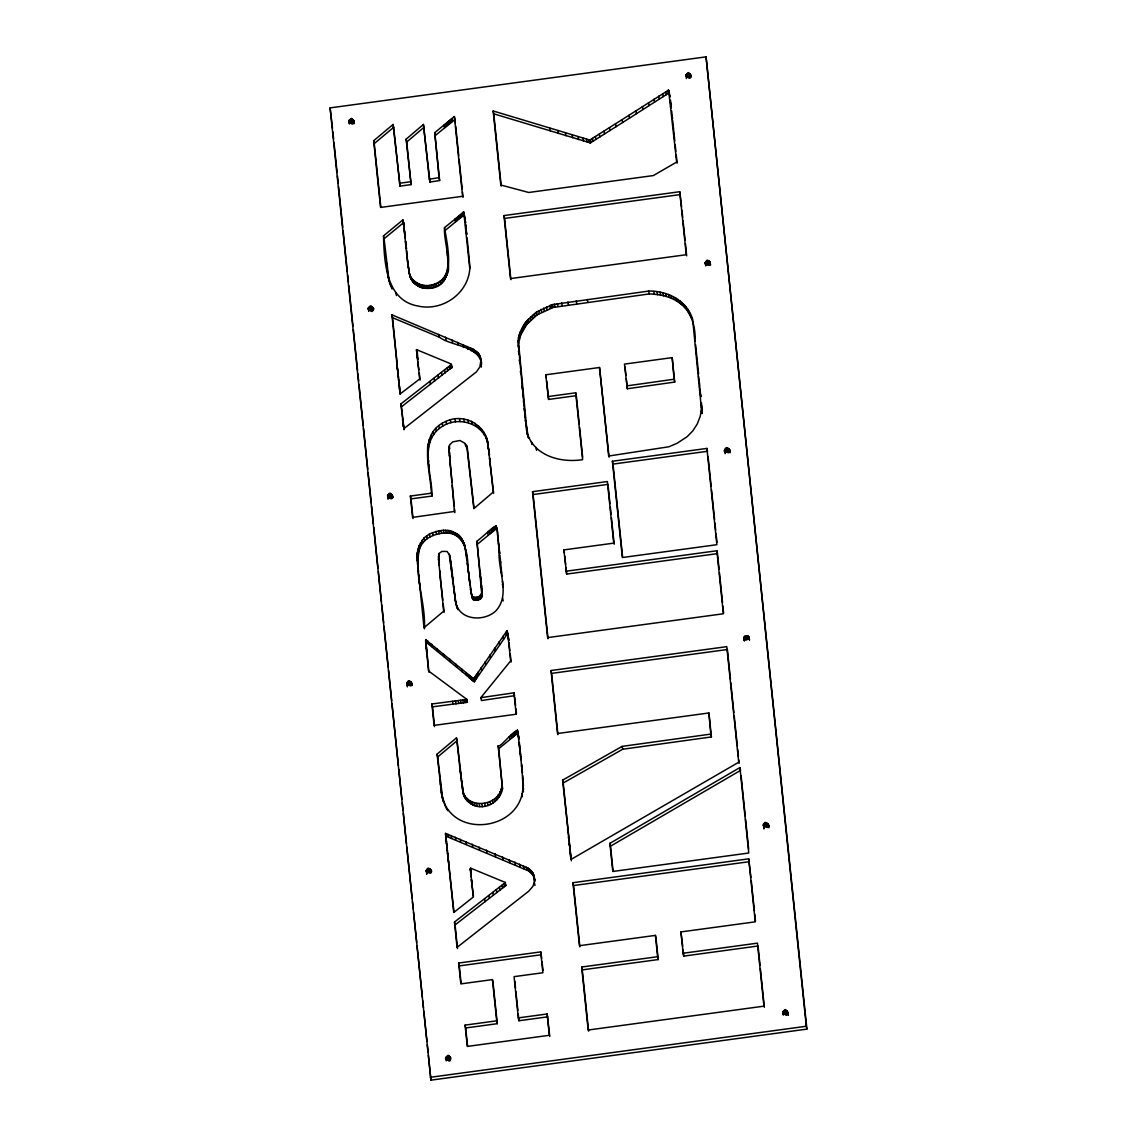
<?xml version="1.0" encoding="UTF-8"?>
<svg xmlns="http://www.w3.org/2000/svg" width="1137" height="1137" viewBox="0 0 1137 1137"><rect width="100%" height="100%" fill="white"/><g stroke="black" fill="none" stroke-linecap="round" stroke-linejoin="round"><path stroke-width="1.5" d="M406.748 683.621C417.99 692.433 406.648 670.844 407.33 686.862M426.119 871.013C437.361 879.825 426.02 858.236 426.716 874.254M705.111 263.073C715.997 272.013 705.565 250.552 705.707 265.93M724.482 450.465C735.738 459.277 724.397 437.702 725.079 453.706M743.854 638.241L746.227 635.725L749.041 637.53L746.668 640.046L743.854 638.241L744.451 641.097M763.24 825.249C774.78 834.046 762.714 812.273 763.908 828.859M763.837 828.489C763.766 823.273 771.98 829.427 767.958 823.899M410.386 496.045L410.983 498.901L431.989 496.059L431.392 493.202L410.386 496.045L412.603 517.378L454.43 511.451L448.959 447.765L449.755 444.666L452.853 441.824L459.973 440.516L464.635 443.103L466.781 445.875L467.378 448.745L474.03 507.997M449.698 456.363L448.959 447.765M409.178 272.596C411.409 282.928 423.76 287.945 433.254 284.591C458.538 276.987 443.203 244.512 444.496 227.642L463.782 212.122L469.808 268.829C467.961 293.9 442.051 311.623 418.018 306.024C385.628 300.466 384.249 261.183 383.496 235.885L402.882 219.896C405.71 238.344 406.165 257.133 409.775 275.452C411.082 282.061 417.251 286.837 423.604 288.158C458.581 292.266 447.623 246.303 444.496 227.642M403.223 425.636L404.104 428.493L476.446 371.87L479.942 366.825L480.923 359.875L478.62 353.55L472.978 349.073L391.938 314.85L400.082 393.985L419.681 378.991L416.469 349.599L449.499 363.271L451.346 364.522L451.943 367.379L401.46 406.79L404.019 429.715L400.864 403.933L451.346 364.522M579.216 423.817L576.303 395.662L548.588 399.428L545.732 374.798L599.526 367.493L608.679 456.036L668.94 446.756L677.041 443.316L687.174 436.665L692.916 430.767L697.294 423.902L700.264 416.128L701.444 409.249L692.66 319.383C687.075 300.594 667.32 290.674 648.687 291.058L552.44 304.617L536.508 312.035L526.133 321.615L520.05 332.274L518.017 340.674L525.408 420.377L528.492 437.987L526.701 431.634M701.458 402.626L701.97 413.598L701.373 410.741M455.88 603.15L449.698 555.325L447.097 551.473L441.98 551.402L438.868 553.591L438.498 559.063L443.657 611.194L424.002 627.695L417.236 560.086L417.307 552.653L419.027 545.76L424.172 537.815L429.36 534.063L435.983 531.519L443.444 530.24L449.939 530.638L458.765 535.129L462.19 539.421L464.848 545.788L471.969 597.408L473.091 599.54L477.014 600.322L480.809 598.63L482.33 595.262L476.929 541.283C500.991 521.784 495.718 518.586 499.186 550.876C497.48 570.021 511.224 594.864 495.561 611.194C483.907 621.726 460.016 620.631 455.852 602.98M424.428 628.818C425.934 602.397 413.385 574.867 419.624 548.617C423.476 537.787 435.599 533.04 446.315 533.054C463.74 532.571 467.975 552.696 467.861 566.254L467.264 563.398M431.392 493.202C430.639 470.86 417.023 433.382 446.059 421.358C463.626 412.731 486.48 424.954 488.057 444.553M431.989 496.059C432.373 474.2 417.919 440.971 442.79 426.091C458.851 415.957 483.14 423.476 487.702 442.691M441.966 796.213C452.597 840.385 522.608 830.109 522.935 786.236C522.281 767.987 519.78 749.837 517.761 731.702C516.127 726.642 500.124 748.345 498.134 745.872L502.511 788.794C500.266 801.969 485.044 810.709 472.779 804.911C467.776 802.367 463.285 797.62 463.015 791.736C460.243 773.856 458.737 755.807 456.477 737.856L437.077 754.129L441.668 794.564L445.59 806.915M522.764 775.69L523.375 791.892L522.778 789.035M470.874 592.349L472.495 596.683L475.294 597.465L479.416 596.428L481.69 593.102L476.929 541.283M438.754 562.815L439.351 565.672L438.868 553.591M470.377 868.81L471.443 868.469L505.425 882.483L454.487 922.036L457.06 947.363L528.748 891.181L532.841 886.405L534.347 882.596L533.225 873.486L528.136 868.128L445.519 833.393L453.734 912.528L473.305 897.036L470.377 868.81L471.173 875.419L470.576 872.562M470.96 871.667L470.505 868.128M527.298 434.49L518.614 343.53L520.647 335.131L526.729 324.471L537.105 314.892L553.037 307.473L649.284 293.914C660.27 294.384 671.74 296.601 680.495 303.678C692.021 312.305 695.517 327.513 695.219 341.199M466.838 699.397L431.889 703.988L432.486 706.844L467.435 702.254L466.511 699.127L428.507 670.929L425.664 639.761L473.703 678.803L507.031 630.708L508.779 640.501L507.287 631.419M428.919 672.123L425.664 639.761M348.689 121.062C357.984 131.949 350.836 108.328 349.286 123.919M368.075 308.454C377.356 319.341 370.221 295.719 368.672 311.311M387.447 495.846C397.026 506.704 389.224 482.77 387.959 499.086M426.716 873.87C427.114 869.521 434.007 874.552 430.838 869.649M445.576 1058.021C454.857 1068.908 447.708 1045.287 446.173 1060.878M685.81 75.298C695.389 86.156 687.587 62.222 686.336 78.538M782.682 1012.257C791.963 1023.144 784.828 999.522 783.279 1015.114M462.333 787.372C463.313 810.496 499.996 807.497 501.914 785.937M388.044 498.702C389.081 494.496 395.378 500.351 392.308 495.192M412.063 685.114C409.647 681.944 406.051 688.994 406.819 683.238M709.545 261.439C712.615 263.898 703.277 266.584 705.182 262.69M729.201 449.115C732.91 451.432 722.094 453.706 724.567 450.081M749.397 639.676C746.924 635.54 742.703 644.182 743.939 637.473M426.261 642.618L425.807 639.534M471.002 871.141L470.803 868.227M426.403 642.391L474.3 681.66L507.628 633.565L507.884 634.275M372.936 307.8C377.186 310.486 365.631 311.225 368.232 308.084M690.159 74.047C693.371 76.804 684.133 78.751 685.966 74.943M450.209 1057.04C453.521 1059.826 443.899 1061.148 445.718 1057.652M788.311 1014.801C786.804 1010.679 781.716 1017.43 782.839 1011.887M480.837 697.677L513.952 692.817L514.549 695.673L481.434 700.534L480.837 697.677L510.655 660.895L508.182 637.644M353.337 120.081C357.53 123.592 347.425 123.521 349.073 120.351M457.486 948.528L455.084 924.893L505.624 885.695L505.34 882.397M454.374 116.528L462.617 196.289L380.554 207.431L373.661 140.746L393.061 124.473L400.025 186.113L411.111 184.606L406.108 139.183L423.419 124.445L429.971 182.076L439.635 180.499L434.746 132.659L454.374 116.528L455.326 122.853M411.111 184.606L406.705 142.04L424.016 127.301M380.781 206.778L374.258 143.603L393.658 127.33L393.061 124.473M442.861 800.377L437.674 756.986L457.074 740.713L456.477 737.856M445.093 230.498L464.109 214.893L465.616 222.852L465.019 219.995M477.526 544.14L496.528 528.492L497.239 530.609L496.144 525.72M502.511 788.794L498.731 748.729L518.074 732.882L518.941 739.178L518.344 736.321M435.343 135.516L454.971 119.385M388.2 277.158L389.124 281.45L384.093 238.742L403.479 222.753L404.005 226.306L403.166 221.516M622.053 119.655L668.599 90.15L676.671 162.065L653.349 175.567L528.733 192.48L500.806 185.018L493.16 110.971L589.776 140.036L622.053 119.655L622.65 122.512L590.373 142.892L493.756 113.828L493.16 110.971M622.65 122.512L668.954 92.95L670.063 96.958L668.854 90.69M739.945 767.546L748.757 853.02L612.8 871.468L609.901 843.341L739.945 767.546L740.542 770.403L610.498 846.198L613.042 870.814M562.616 780.138L622.11 746.384L710.796 734.09L711.392 736.947L622.706 749.24L563.213 782.995L571.044 858.776L562.616 780.138L563.213 782.995M429.971 182.076L429.374 179.22L439.038 177.642L434.746 132.659M626.729 385.898L674.113 379.218L674.71 382.075L627.326 388.755L624.469 364.11L672.18 357.629L674.71 382.075M330.1 107.887L706.063 56.85L806.9 1029.113L430.937 1080.15L330.1 107.887L332.53 128.396M399.428 183.256L410.514 181.749M679.741 191.712L686.265 254.716L510.485 278.579L503.975 215.575L679.741 191.712L681.603 206.82M503.975 215.575L504.572 218.432L680.338 194.569M547.991 396.571L575.706 392.805L576.303 395.662M612.402 461.238L706.93 448.419L707.527 451.275L612.999 464.095L612.402 461.238L622.365 557.528L716.878 544.694L706.93 448.419M566.041 571.229L716.864 550.763L723.374 613.767L547.608 637.615L532.514 491.681L607.371 481.534L613.738 543.145L563.838 549.91L566.638 574.086L717.461 553.62L719.096 569.367M532.514 491.681L533.111 494.538L607.968 484.39L609.972 503.748M711.392 736.947L708.919 712.97L557.528 733.521L551.004 670.517L726.785 646.655L738.709 762.245L571.186 859.345L570.447 855.919M551.004 670.517L551.601 673.374L727.382 649.511L730.451 679.286M658.224 959.557L657.627 956.7L581.661 967.018L582.258 969.875L658.224 959.557L656.021 938.252L655.424 935.396L579.458 945.7L572.949 882.696L748.714 858.833L750.946 877.451M572.949 882.696L573.545 885.552L749.311 861.69M760.028 965.27L758.038 946.012L683.735 956.103L683.138 953.247L680.935 931.928L755.238 921.837L748.714 858.833M497.295 1023.684L496.698 1020.827L465.09 1025.119L465.687 1027.976L497.295 1023.684L493.032 982.453L492.435 979.597L460.826 983.889L458.68 963.039L540.743 951.896L541.695 958.235M458.68 963.039L459.277 965.896L541.34 954.753M683.138 953.247L757.441 943.156L763.95 1006.16L588.17 1030.023L581.661 967.018M540.743 951.896L542.889 972.746L514.066 976.655L518.33 1017.885L547.153 1013.977L549.796 1036.503M518.33 1017.885L518.927 1020.742L547.75 1016.833M430.34 1077.293L806.304 1026.256L806.9 1029.113M445.519 833.393L446.116 836.249L528.733 870.985L533.253 875.334L534.902 879.825M391.938 314.85L392.535 317.706L439.351 337.192C451.886 346.387 476.986 345.151 481.519 362.731L480.382 357.061M505.269 884.913L506.022 885.339M451.133 366.668L451.943 367.379M527.895 435.13C536.11 456.761 561.863 462.887 582.627 459.661L575.706 392.805M446.201 808.308L447.893 810.709M449.456 556.149L455.326 599.668L454.729 596.811M389.465 282.672L392.123 288.969L391.526 286.112M471.969 597.408L470.348 587.317M690.457 74.331L691.054 77.188M689.818 73.834L690.415 76.691M689.42 73.663L690.017 76.52M688.994 73.564L689.59 76.421M688.553 73.521L689.15 76.378M688.098 73.55L688.695 76.406M687.658 73.649L688.255 76.506M687.231 73.806L687.828 76.662M686.833 74.019L687.43 76.875M686.492 74.289L687.089 77.145M686.194 74.587L686.791 77.444M709.829 261.723L710.653 264.893M709.19 261.226L709.786 264.082M708.806 261.055L709.403 263.912M708.379 260.956L708.976 263.812M707.925 260.913L708.522 263.77M707.47 260.941L708.067 263.798M707.029 261.041L707.626 263.898M706.603 261.197L707.2 264.054M706.205 261.411L706.802 264.267M705.864 261.681L706.461 264.537M705.565 261.979L706.162 264.836M705.338 262.334L705.935 265.191M668.357 90.093L669.196 93.007M670.418 101.989L671.342 107.916M667.575 90.562L668.172 93.419M671.91 116.031L672.507 118.888L671.683 110.985M665.642 91.784L666.239 94.641M662.644 93.675L663.241 96.531M658.721 96.176L659.318 99.033M729.428 449.428L730.181 452.625M728.916 448.831L729.513 451.687M728.561 448.618L729.158 451.474M728.177 448.447L728.774 451.304M727.751 448.348L728.348 451.204M727.296 448.305L727.893 451.162M653.96 99.217L654.557 102.074M726.856 448.333L727.453 451.19M726.401 448.433L726.998 451.29M725.974 448.589L726.571 451.446M725.591 448.802L726.188 451.659M725.235 449.058L725.832 451.915M724.951 449.371L725.548 452.228M724.724 449.726L725.321 452.583M648.502 102.7L649.099 105.556M691.026 315.716L691.623 318.573M689.889 313.286L690.486 316.143M688.724 311.069L689.32 313.926M687.501 309.051L688.098 311.908M686.208 307.175L686.805 310.031M684.815 305.441L685.412 308.298M642.433 106.58L643.03 109.436M683.323 303.821L683.92 306.677M698.544 376.248L699.809 385.713M699.553 386.168L700.904 396.756L700.307 393.899M681.688 302.3L682.285 305.157M679.912 300.822L680.495 303.678M701.216 404.076L701.813 406.932M701.401 407.131L701.998 409.988M701.444 409.249L702.041 412.106M748.8 636.819L749.553 640.017M748.572 636.507L749.169 639.364M677.95 299.401L678.547 302.257M748.288 636.223L748.885 639.079M747.947 636.009L748.544 638.866M747.549 635.839L748.146 638.696M747.123 635.739L747.72 638.596M746.682 635.697L747.279 638.553M675.705 297.937L676.302 300.793M746.227 635.725L746.824 638.582M745.773 635.825L746.369 638.681M635.896 110.786L636.493 113.643M745.346 635.981L745.943 638.838M744.962 636.194L745.559 639.051M744.607 636.45L745.204 639.307M673.36 296.629L673.957 299.486M744.323 636.763L744.92 639.619M744.095 637.104L744.692 639.96M670.929 295.478L671.526 298.335M668.4 294.469L668.997 297.325M628.974 115.221L629.571 118.077M665.742 293.588L666.339 296.444M662.956 292.863L663.553 295.719M716.864 550.763L717.461 553.62M660.057 292.266L660.654 295.123M768.328 824.552L769.01 827.779M657.001 291.811L657.598 294.668M767.66 823.614L768.257 826.471M767.319 823.401L767.916 826.258M766.921 823.231L767.518 826.087M766.494 823.131L767.091 825.988M766.054 823.089L766.651 825.945M765.599 823.117L766.196 825.974M765.158 823.216L765.755 826.073M653.789 291.47L654.386 294.327M764.732 823.373L765.329 826.229M764.334 823.586L764.931 826.443M763.993 823.842L764.59 826.698M763.694 824.154L764.291 827.011M763.467 824.496L764.064 827.352M763.311 824.865L763.908 827.722M615.515 123.834L616.112 126.69M648.687 291.058L649.284 293.914M609.475 127.685L610.072 130.542M604.017 131.153L604.614 134.01M787.557 1011.603L788.382 1015.17M787.33 1011.29L787.927 1014.147M787.031 1011.006L787.628 1013.863M786.69 1010.793L787.287 1013.65M786.292 1010.622L786.889 1013.479M785.866 1010.523L786.463 1013.38M785.425 1010.48L786.022 1013.337M784.971 1010.509L785.568 1013.365M784.53 1010.594L785.127 1013.451M784.104 1010.765L784.701 1013.621M783.706 1010.978L784.303 1013.834M783.365 1011.234L783.962 1014.09M783.066 1011.546L783.663 1014.403M599.298 134.138L599.895 136.994M595.39 136.596L595.987 139.453M592.434 138.444L593.031 141.301M590.515 139.624L591.112 142.48M589.776 140.036L590.373 142.892M588.895 139.808L589.492 142.665M586.536 139.155L587.133 142.011M582.883 138.074L583.48 140.931M578.037 136.653L578.634 139.51M572.167 134.905L572.764 137.762M565.402 132.873L565.999 135.729M557.883 130.613L558.48 133.47M587.232 299.415L587.829 302.271M549.754 128.154L550.351 131.011M599.526 367.493L609.091 457.159M576.232 300.907L576.829 303.764M567.875 302.072L568.472 304.929M561.735 302.968L562.332 305.825M557.386 303.636L557.983 306.493M554.43 304.176L555.027 307.033M552.44 304.617L553.037 307.473M551.004 305.057L551.601 307.914M680.935 931.928L682.712 946.268M549.683 305.54L550.28 308.397M546.499 306.805L547.096 309.662M543.642 308.056L544.239 310.913M541.056 309.321L541.653 312.178M538.696 310.643L539.293 313.499M536.508 312.035L537.105 314.892M534.447 313.556L535.044 316.413M545.732 374.798L546.328 377.655M532.429 315.219L533.026 318.076M622.11 746.384L622.706 749.24M530.439 317.081L531.036 319.938M528.392 319.156L528.989 322.013M527.17 320.463L527.767 323.32M526.133 321.615L526.729 324.471M525.251 322.652L525.848 325.509M524.512 323.619L525.109 326.475M523.844 324.571L524.441 327.428M523.247 325.566L523.844 328.422M522.665 326.632L523.262 329.488M522.068 327.854L522.665 330.711M521.428 329.261L522.025 332.118M520.05 332.274L520.647 335.131M519.012 334.804L519.609 337.661M563.838 549.91L564.435 552.781M518.344 337.419L518.941 340.276M518.017 340.674L518.614 343.53M518.046 345.136L518.643 347.993M518.444 351.376L519.04 354.232M519.211 359.932L519.808 362.788M520.348 371.373L520.945 374.229M535.968 447.481L536.565 450.337M521.855 386.253L522.452 389.11M522.665 394.169L523.262 397.026M523.432 401.659L524.029 404.516M531.32 441.682L531.917 444.539M524.157 408.624L524.754 411.48M524.811 414.906L525.408 417.762M525.408 420.377L526.005 423.234M525.891 424.925L526.488 427.782M526.289 428.407L527.156 433.538M609.901 843.341L610.498 846.198M451.901 118.518L452.498 121.375M451.19 119.087L451.787 121.943M450.309 119.811L450.906 122.668M449.257 120.678L449.854 123.535M448.063 121.659L448.66 124.516M446.784 122.711L447.381 125.567M445.42 123.848L446.017 126.704M463.782 212.122L465.218 219.299M463.512 212.036L464.109 214.893M463.2 212.221L463.797 215.078M462.873 212.491L463.455 215.348M465.545 224.97L466.795 234.464L466.198 231.607M443.998 125.013L444.595 127.87M462.276 212.96L462.873 215.817M461.466 213.628L462.063 216.485M460.442 214.467L461.039 217.323M459.249 215.447L459.845 218.304M457.913 216.542L458.509 219.398M456.463 217.735L457.06 220.592M454.928 219.015L455.525 221.871M479.928 355.81L480.525 358.667M481.008 361.381L481.605 364.238M479.345 354.645L479.942 357.501M480.951 362.817L481.363 367.052L480.766 364.195M478.62 353.55L479.217 356.407M477.753 352.527L478.35 355.384M476.716 351.546L477.313 354.403M475.522 350.594L476.119 353.451M439.038 177.642L439.635 180.499M474.143 349.67L474.74 352.527M472.978 349.073L473.575 351.93M470.647 348.007L471.244 350.864M486.338 437.333L487.332 441.312M487.46 441.696L489.45 455.226L487.105 439.834M467.25 346.501L467.847 349.357M485.869 436.238L486.465 439.095M488.299 447.751L488.896 450.607M446.841 250.609L447.438 253.466M567.519 829.2L568.116 832.057M447.211 254.404L447.807 257.26M488.853 452.37L493.657 493.259M447.509 257.616L448.106 260.472M447.722 260.316L448.319 263.173M483.737 432.245L484.334 435.101M568.329 837.074L568.926 839.93M447.864 262.548L448.461 265.404M447.95 264.367L448.546 267.223M569.012 843.583L569.609 846.44M447.964 265.845L448.561 268.702M447.921 267.01L448.518 269.867M569.58 848.842L570.177 851.698M447.836 267.948L448.433 270.805M570.063 852.921L570.66 855.777M481.221 428.734L481.818 431.591M570.76 857.923L571.357 860.78M447.381 270.151L447.978 273.008M462.93 344.61L463.526 347.467M446.685 272.297L447.282 275.154M478.336 425.721L478.933 428.578M445.775 274.33L446.372 277.186M444.638 276.263L445.235 279.119M475.124 423.234L475.721 426.091M457.799 342.408L458.396 345.264M495.931 525.635L496.528 528.492M496.954 529.998L497.551 532.855M495.661 525.834L496.258 528.691M497.352 533.281L499.783 553.733L499.186 550.876M497.85 537.758L498.447 540.615M443.316 278.053L443.913 280.91M495.107 526.275L495.704 529.131M498.447 543.557L499.044 546.414M494.311 526.914L494.908 529.771M471.599 421.273L472.196 424.129M441.796 279.688L442.392 282.559M500.067 559.83L500.664 562.687M493.302 527.724L493.899 530.581M501.076 570.092L501.985 576.161M492.122 528.705L492.719 531.562M440.118 281.166L440.715 284.023M451.972 339.92L452.569 342.777M502.412 584.247L503.009 587.104L502.44 580.979M467.79 419.866L468.387 422.722M490.772 529.814L491.369 532.67M438.285 282.431L438.882 285.288M489.294 531.022L489.891 533.878M502.582 598.076L503.179 600.947M436.324 283.497L436.921 286.353M406.108 139.183L406.705 142.04M487.716 532.329L488.313 535.186M463.74 419.013L464.337 421.87M434.86 284.094L435.457 286.95M445.576 337.22L446.173 340.077M507.031 630.708L508.523 638.425M451.119 364.21L451.886 367.649M451.034 365.062L451.631 367.919M508.765 642.661L509.873 650.492M450.451 365.531L451.048 368.388M433.254 284.591L433.851 287.448M505.738 632.456L506.335 635.313M449.129 366.555L449.726 369.411M465.246 443.856L465.843 446.713M431.563 284.989L432.159 287.846M459.447 418.743L460.044 421.6M429.8 285.273L430.397 288.13M447.154 368.104L447.751 370.96M502.952 636.365L503.549 639.221M438.754 334.335L439.351 337.192M428.024 285.458L428.621 288.315M454.971 419.07L455.567 421.926M444.581 370.108L445.178 372.964M426.276 285.529L426.872 288.386M424.584 285.472L425.181 288.329M499.086 641.837L499.683 644.693M517.477 730.025L518.174 733.308M517.278 730.167L518.614 736.534M516.781 730.537L517.378 733.393M519.126 743.3L520.178 750.321L519.581 747.464M441.497 372.51L442.094 375.366M423.007 285.302L423.604 288.158M516.013 731.134L516.61 733.99M520.064 751.998L521.172 759.658L520.575 756.801M450.323 419.965L450.92 422.822M515.033 731.915L515.63 734.772M421.571 285.003L422.168 287.86M521.485 765.713L522.494 772.847M420.463 284.648L421.06 287.505M480.013 571.314L480.61 574.171M513.853 732.882L514.45 735.738M480.468 575.89L481.065 578.747M419.311 284.165L419.908 287.021M522.636 778.433L523.233 781.29M480.852 579.984L481.448 582.84M437.958 375.253L438.555 378.109M481.164 583.565L481.761 586.422M512.489 733.99L513.085 736.847M522.892 782.796L523.489 785.653M494.567 648.289L495.163 651.146M418.146 283.582L418.743 286.439M481.42 586.635L482.017 589.492M522.935 786.236L523.532 789.092M481.591 589.151L482.187 592.007M481.704 591.084L482.301 593.94M446.059 421.358L446.656 424.215M481.733 592.405L482.33 595.262M416.966 282.914L417.563 285.771M481.69 593.102L482.287 595.959M481.363 594.111L481.96 596.968M510.982 735.213L511.579 738.069M402.882 219.896L403.578 223.165M415.829 282.161L416.426 285.017M403.72 226.021L405.383 238.358M480.866 595.006L481.463 597.863M404.09 229.162L404.687 232.019M449.229 445.875L449.826 448.731M404.502 232.801L405.099 235.657M414.763 281.365L415.36 284.222M521.826 793.868L522.423 796.724M480.212 595.774L480.809 598.63M509.362 736.549L509.959 739.405M413.769 280.541L414.365 283.397M434.064 378.28L434.661 381.137M405.412 241.257L406.492 248.79L405.895 245.933M448.944 450.664L449.541 453.521M479.416 596.428L480.013 599.284M412.902 279.702L413.498 282.559M449.186 454.928L449.783 457.785M412.162 278.849L412.759 281.706M406.762 254.262L408.695 268.787L408.098 265.93M442.194 423.234L442.79 426.091M478.506 596.925L479.103 599.782M449.669 460.911L450.863 470.221M411.196 277.556L411.793 280.413M407.487 260.842L408.084 263.699M489.805 655.111L490.402 657.968M410.414 276.248L411.011 279.105M477.497 597.28L478.094 600.137M409.761 274.671L410.358 277.527M476.417 597.465L477.014 600.322M533.679 874.566L535.086 881.189M464.479 544.41L466.198 552.952M533.225 873.486L533.822 876.343M464.095 543.287L464.692 546.144M466.042 553.421L466.639 556.277M475.294 597.465L475.891 600.322M463.64 542.221L464.237 545.078M532.656 872.477L533.253 875.334M429.857 381.52L430.454 384.377M462.93 540.757L463.526 543.614M534.347 882.596L534.944 885.453M438.754 425.593L439.351 428.45M531.96 871.496L532.557 874.353M462.19 539.421L462.787 542.278M474.129 597.295L474.726 600.151M531.15 870.558L531.746 873.415M461.423 538.199L462.02 541.056M468.089 570.433L468.686 573.29M530.183 869.62L530.78 872.477M460.599 537.076L461.196 539.933M473.219 597.053L473.816 599.91M469.012 578.335L470.164 585.782M472.495 596.683L473.091 599.54M459.718 536.067L460.314 538.924M529.075 868.682L529.671 871.539M470.348 589.051L470.945 591.908M471.898 595.916L472.495 598.773M458.765 535.129L459.362 537.986M485.215 661.72L485.812 664.577M528.136 868.128L528.733 870.985M435.713 428.393L436.31 431.25M457.742 534.262L458.339 537.119M456.619 533.452L457.216 536.309M526.246 867.19L526.843 870.047M373.661 140.746L374.258 143.603M417.194 349.869L417.776 359.761L417.18 356.904M455.411 532.699L456.008 535.555M416.469 349.841L417.222 354.474M416.782 353.067L417.378 355.924M433.112 431.662L433.709 434.519M416.966 354.843L417.563 357.7M453.706 531.832L454.288 534.688M523.418 865.882L524.015 868.739M498.134 745.872L498.731 748.729M417.705 361.665L418.899 369.724M481.221 667.504L481.818 670.361M451.872 531.135L452.469 533.992M430.937 435.372L431.534 438.228M449.939 530.638L450.536 533.495M519.637 864.191L520.234 867.048M478.222 671.896L478.819 674.753M429.217 439.522L429.814 442.378M447.879 530.325L448.475 533.182M500.806 789.206L501.403 792.063M476.63 674.269L477.227 677.126M427.953 444.098L428.55 446.955M445.718 530.197L446.315 533.054M476.176 675.008L476.773 677.865M427.725 445.278L428.322 448.134M514.89 862.13L515.487 864.987M395.847 292.735L396.443 295.592M475.721 675.719L476.318 678.576M427.569 446.443L428.166 449.3M499.683 791.935L500.28 794.791M383.496 235.885L384.093 238.742M475.294 676.401L475.891 679.258M427.484 447.822L428.08 450.678M427.498 449.57L428.095 452.427M449.314 554.216L451.019 562.488M450.764 562.133L451.361 564.99M474.896 677.012L475.493 679.869M427.611 451.886L428.208 454.743M451.133 565.061L451.73 567.917M427.839 454.956L428.436 457.813M451.531 568.344L452.128 571.2M474.541 677.553L475.138 680.409M443.444 530.24L444.041 533.097M474.243 678.022L474.84 680.878M428.18 458.964L428.777 461.821M451.943 571.897L452.54 574.753M498.262 794.436L498.859 797.293M452.355 575.649L452.952 578.506M474.001 678.391L474.598 681.248M473.816 678.661L474.3 681.66M428.649 464.123L429.246 466.98M452.768 579.557L453.365 582.414M473.56 678.817L474.157 681.674M386.253 262.022L386.85 264.878M473.276 678.675L473.873 681.532M390.332 283.61L390.929 286.467M472.85 678.419L473.447 681.276M386.751 266.527L387.347 269.384M453.521 586.649L454.118 589.506M387.163 270.165L387.76 273.022M472.324 678.036L472.921 680.892M387.532 273.065L388.47 278.21M454.16 592.334L454.757 595.191M457.23 606.817L457.827 609.674M441.071 530.482L441.668 533.338M471.684 677.567L472.281 680.423M496.571 796.667L497.167 799.524M470.974 676.984L471.571 679.841M509.205 859.686L509.802 862.542M470.178 676.33L470.775 679.187M353.721 120.749L354.318 123.606M469.339 675.605L469.936 678.462M353.038 119.811L353.635 122.668M352.697 119.584L353.294 122.441M494.623 798.629L495.22 801.486M438.584 530.908L439.18 533.765M468.458 674.824L469.055 677.68M352.299 119.428L352.896 122.284M351.887 119.314L352.484 122.171M351.432 119.286L352.029 122.142M350.978 119.314L351.575 122.171M350.537 119.399L351.134 122.256M465.971 672.663L466.568 675.52M350.111 119.556L350.708 122.412M492.449 800.306L493.046 803.163M435.983 531.519L436.58 534.376M349.713 119.769L350.31 122.625M349.372 120.039L349.969 122.895M348.846 120.693L349.443 123.549M502.554 856.872L503.151 859.728M438.555 554.714L439.152 557.571M490.047 801.67L490.644 804.527M438.427 556.448L439.024 559.305M461.665 669.011L462.262 671.868M438.498 559.063L439.095 561.92M432.486 532.642L433.083 535.499M396.586 361.41L400.338 394.297L399.741 391.441M466.753 699.312L467.165 702.325M505.027 882.838L505.624 885.695M397.268 368.075L397.865 370.932M397.893 374.244L398.49 377.1M439.905 574.739L442.833 600.165M487.46 802.722L488.057 805.579M465.744 699.596L466.341 702.453M398.476 379.772L399.073 382.629M503.847 883.79L504.444 886.647M398.973 384.562L399.57 387.419M399.4 388.484L399.997 391.341M464.45 699.781L465.047 702.638M429.36 534.063L429.957 536.92M456.093 664.335L456.69 667.192M484.703 803.418L485.3 806.275M501.957 885.297L502.554 888.153M494.936 853.66L495.533 856.516M400.864 403.933L401.46 406.79M462.731 700.022L463.327 702.879M402.484 419.454L403.081 422.31M426.588 535.783L427.185 538.64M402.754 421.969L403.607 426.887M460.613 700.307L461.21 703.163M499.441 887.272L500.038 890.129M481.79 803.774L482.386 806.63M449.783 659.076L450.38 661.933M424.172 537.815L424.769 540.672M458.183 700.634L458.779 703.49M479.189 803.788L479.786 806.645M496.372 889.674L496.968 892.531M422.111 540.146L422.708 543.003M455.454 700.989L456.051 703.846M476.716 803.489L477.313 806.346M486.366 850.078L486.963 852.935M372.709 307.473L373.306 310.33M372.424 307.203L373.021 310.06M372.069 306.976L372.666 309.832M371.685 306.819L372.282 309.676M371.259 306.706L371.856 309.562M420.406 542.79L421.003 545.646M370.804 306.677L371.401 309.534M443.274 653.676L443.871 656.532M474.385 802.921L474.982 805.778M370.349 306.706L370.946 309.562M492.818 892.446L493.415 895.302M452.512 701.373L453.109 704.229M369.909 306.791L370.506 309.648M369.482 306.947L370.079 309.804M419.027 545.76L419.624 548.617M369.099 307.161L369.681 310.017M368.743 307.431L369.34 310.287M472.182 802.054L472.779 804.911M368.459 307.743L369.056 310.6M418.004 549.043L418.601 551.9M470.121 800.917L470.718 803.774M479.075 847.051L479.672 849.907M417.307 552.653L417.904 555.51M437.091 648.573L437.688 651.43M488.853 895.515L489.45 898.372M417.151 553.989L417.748 556.846M468.217 799.496L468.814 802.352M417.08 555.51L417.677 558.366M417.108 557.457L417.705 560.314M417.236 560.086L417.833 562.943M417.521 563.654L418.118 566.51M466.468 797.79L467.065 800.647M417.947 568.415L418.544 571.271M460.258 770.843L463.612 794.592M460.869 775.974L461.466 778.831M418.544 574.611L419.141 577.468M464.891 795.829L465.488 798.686M461.423 780.437L462.02 783.294M461.906 784.232L462.503 787.088M463.484 793.598L464.081 796.454M419.34 582.499L419.937 585.356M431.804 644.224L432.401 647.081M484.547 898.841L485.144 901.698M472.21 844.208L472.807 847.065M427.924 641.083L428.521 643.94M426.005 639.577L426.602 642.433M425.593 640.344L426.19 643.201M425.593 641.339L426.19 644.196M425.679 642.817L426.276 645.674M425.835 644.85L426.432 647.706M426.077 647.507L426.673 650.364M426.418 650.861L427.015 653.718M465.872 841.593L466.468 844.45M392.08 494.865L392.677 497.722M470.377 869.706L471.045 873.813M391.796 494.595L392.393 497.452M391.455 494.368L392.052 497.224M470.761 874.524L471.358 877.38M391.057 494.211L391.654 497.068M471.272 879.512L473.489 896.382M390.631 494.098L391.227 496.954M390.19 494.069L390.787 496.926M389.735 494.098L390.332 496.954M389.28 494.183L389.877 497.04M388.854 494.339L389.451 497.196M388.47 494.552L389.067 497.409M388.115 494.822L388.712 497.679M460.172 839.248L460.769 842.105M387.831 495.135L388.428 497.992M387.603 495.476L388.2 498.333M455.241 837.23L455.838 840.087M437.077 754.129L437.674 756.986M439.749 779.357L440.346 782.213M451.19 835.596L451.787 838.452M440.218 783.464L440.815 786.321M440.63 787.003L441.227 789.86M441 790.002L441.597 792.859M441.355 792.503L442.265 797.421M442.535 798.501L443.132 801.358M448.149 834.373L448.745 837.23M446.216 833.62L446.813 836.477M445.548 834.075L453.961 911.945M445.974 838.921L446.571 841.778M446.372 842.858L446.969 845.715M446.855 847.648L447.452 850.504M447.409 853.176L448.006 856.033M411.466 682.257L412.29 685.44M411.168 681.987L411.765 684.844M448.063 859.345L448.66 862.201M410.827 681.759L411.423 684.616M410.429 681.603L411.025 684.46M448.76 866.01L449.357 868.867M410.002 681.489L410.599 684.346M409.562 681.461L410.159 684.318M409.107 681.489L409.704 684.346M408.666 681.575L409.263 684.431M408.24 681.731L408.837 684.588M407.842 681.944L408.439 684.801M407.487 682.214L408.084 685.071M407.202 682.527L407.799 685.384M406.975 682.868L407.572 685.725M454.487 922.036L455.084 924.893M430.539 869.379L431.136 872.235M430.198 869.151L430.795 872.008M429.8 868.995L430.397 871.852M429.374 868.881L429.971 871.738M428.933 868.853L429.53 871.709M428.478 868.881L429.075 871.738M428.038 868.966L428.635 871.823M427.611 869.123L428.208 871.98M427.214 869.336L427.81 872.193M426.872 869.606L427.469 872.463M426.574 869.919L427.171 872.775M426.347 870.26L426.943 873.117M426.19 870.629L426.787 873.486M449.925 1056.77L450.522 1059.627M449.57 1056.543L450.167 1059.4M449.186 1056.387L449.783 1059.243M448.76 1056.273L449.357 1059.13M448.305 1056.245L448.902 1059.101M447.85 1056.259L448.447 1059.13M447.409 1056.358L448.006 1059.215M446.983 1056.515L447.58 1059.371M446.585 1056.728L447.182 1059.585M446.244 1056.998L446.841 1059.855M445.946 1057.311L446.543 1060.167M408.638 269.767L409.775 275.452M403.763 224.373L403.28 221.743L404.005 226.306M408.865 270.066L409.235 272.624M468.06 568.017L469.609 581.192M670.489 100.241L671.015 104.846M457.074 740.713L460.855 773.7M489.777 458.225L490.118 461.224M466.781 445.875L473.831 508.623L493.245 492.094L489.521 458.367M419.297 373.178L420.079 380.113M509.063 642.874L509.362 645.518M519.311 742.418L519.723 746.156M418.032 362.049L418.302 364.522M423.419 124.445L429.374 179.22M393.658 127.33L400.025 186.113M471.585 879.697L471.869 882.369M520.348 751.827L520.661 754.854M405.696 241.186L406.008 244.114M406.676 250.453L407.359 257.118M706.063 56.85L806.304 1026.256M708.067 456.52L711.151 486.281M711.506 489.777L714.59 519.538M714.946 523.048L715.67 530.041M716.026 533.551L716.935 542.306M741.082 775.633L745.218 815.755M745.574 819.251L748.643 848.898M672.692 120.593L674.809 141.045M675.165 144.456L675.861 151.278M676.217 154.689L677.098 163.216M681.973 210.317L682.697 217.323M683.053 220.82L685.042 240.078M685.412 243.574L686.677 255.825M719.451 572.863L722.535 602.624M722.89 606.12L723.615 613.113M730.807 682.783L733.877 712.558M734.246 716.068L737.316 745.844M737.671 749.34L738.396 756.347M738.766 759.857L739.121 763.353M751.301 880.948L754.385 910.694M754.741 914.205L755.465 921.197M760.383 968.767L764.362 1007.268M695.574 344.639L698.601 373.945M625.066 366.967L625.933 375.338M626.288 378.692L627.326 388.755M683.053 949.537L683.735 956.103M612.999 464.095L622.593 556.888M655.424 935.396L657.627 956.7M610.342 507.273L611.066 514.308M611.436 517.832L614.165 544.239M579.586 427.327L582.67 457.245M546.684 381.009L548.588 399.428M564.776 556.05L565.629 564.25M565.956 567.534L566.638 574.086M493.756 113.828L501.232 186.113M504.572 218.432L510.897 279.688M533.111 494.538L548.02 638.724M551.601 673.374L557.94 734.63M573.545 885.552L579.87 946.808M582.258 969.875L588.596 1031.131M521.627 764.107L522.082 768.569M455.681 126.321L458.737 155.797M459.092 159.265L462.134 188.742M462.503 192.21L463.029 197.412M510.215 653.803L511.082 662.089M514.72 697.322L515.573 705.565M515.914 708.848L516.425 713.794M542.051 961.703L542.96 970.387M465.786 224.501L466.127 227.826M513.952 692.817L516.17 714.235L434.107 725.378L431.889 703.988M547.153 1013.977L549.356 1035.295L467.293 1046.424L465.09 1025.119M514.834 981.231L515.544 988.11M515.9 991.535L517.861 1010.438M518.216 1013.877L518.927 1020.742M492.435 979.597L496.698 1020.827M443.188 603.633L444.084 612.317M410.983 498.901L413.029 518.586M432.486 706.844L434.533 726.586M459.277 965.896L461.068 983.263M465.687 1027.976L467.549 1046.012M332.899 131.935L333.624 138.984M333.994 142.523L337.092 172.54M337.462 176.079L338.186 183.142M338.556 186.667L342.749 227.286M343.118 230.811L347.311 271.43M347.68 274.955L348.405 282.019M348.775 285.543L352.982 326.163M353.337 329.702L357.544 370.307M357.899 373.846L358.638 380.909M358.994 384.434L363.2 425.053M363.57 428.578L367.763 469.197M368.132 472.722L371.23 502.739M371.6 506.278L373.419 523.93M373.789 527.469L377.981 568.074M378.351 571.613L381.449 601.629M381.819 605.154L383.652 622.82M384.008 626.345L388.214 666.964M388.57 670.489L391.682 700.506M392.052 704.045L398.433 765.841M398.803 769.379L401.901 799.396M402.271 802.921L402.995 809.985M403.365 813.523L406.463 843.54M406.833 847.065L412.134 898.273M412.489 901.812L413.228 908.875M413.584 912.4L416.696 942.417M417.052 945.956L422.353 997.163M422.722 1000.688L423.447 1007.752M423.817 1011.29L426.915 1041.307M427.285 1044.832L428.009 1051.896M428.379 1055.434L430.937 1080.15M439.82 570.817L440.502 577.596M392.535 317.706L397.183 364.266M499.925 555.226L501.673 572.949M467.122 237.846L470.064 268.304M451.019 471.827L451.972 482.017M452.299 485.414L454.231 505.809M454.544 509.205L454.871 512.602M708.919 712.97L710.796 734.09M672.18 357.629L674.113 379.218M446.301 838.808L446.116 836.249M449.897 459.291L450.266 463.768M457.074 607.94L455.283 600.293L457.074 607.94"/></g></svg>
